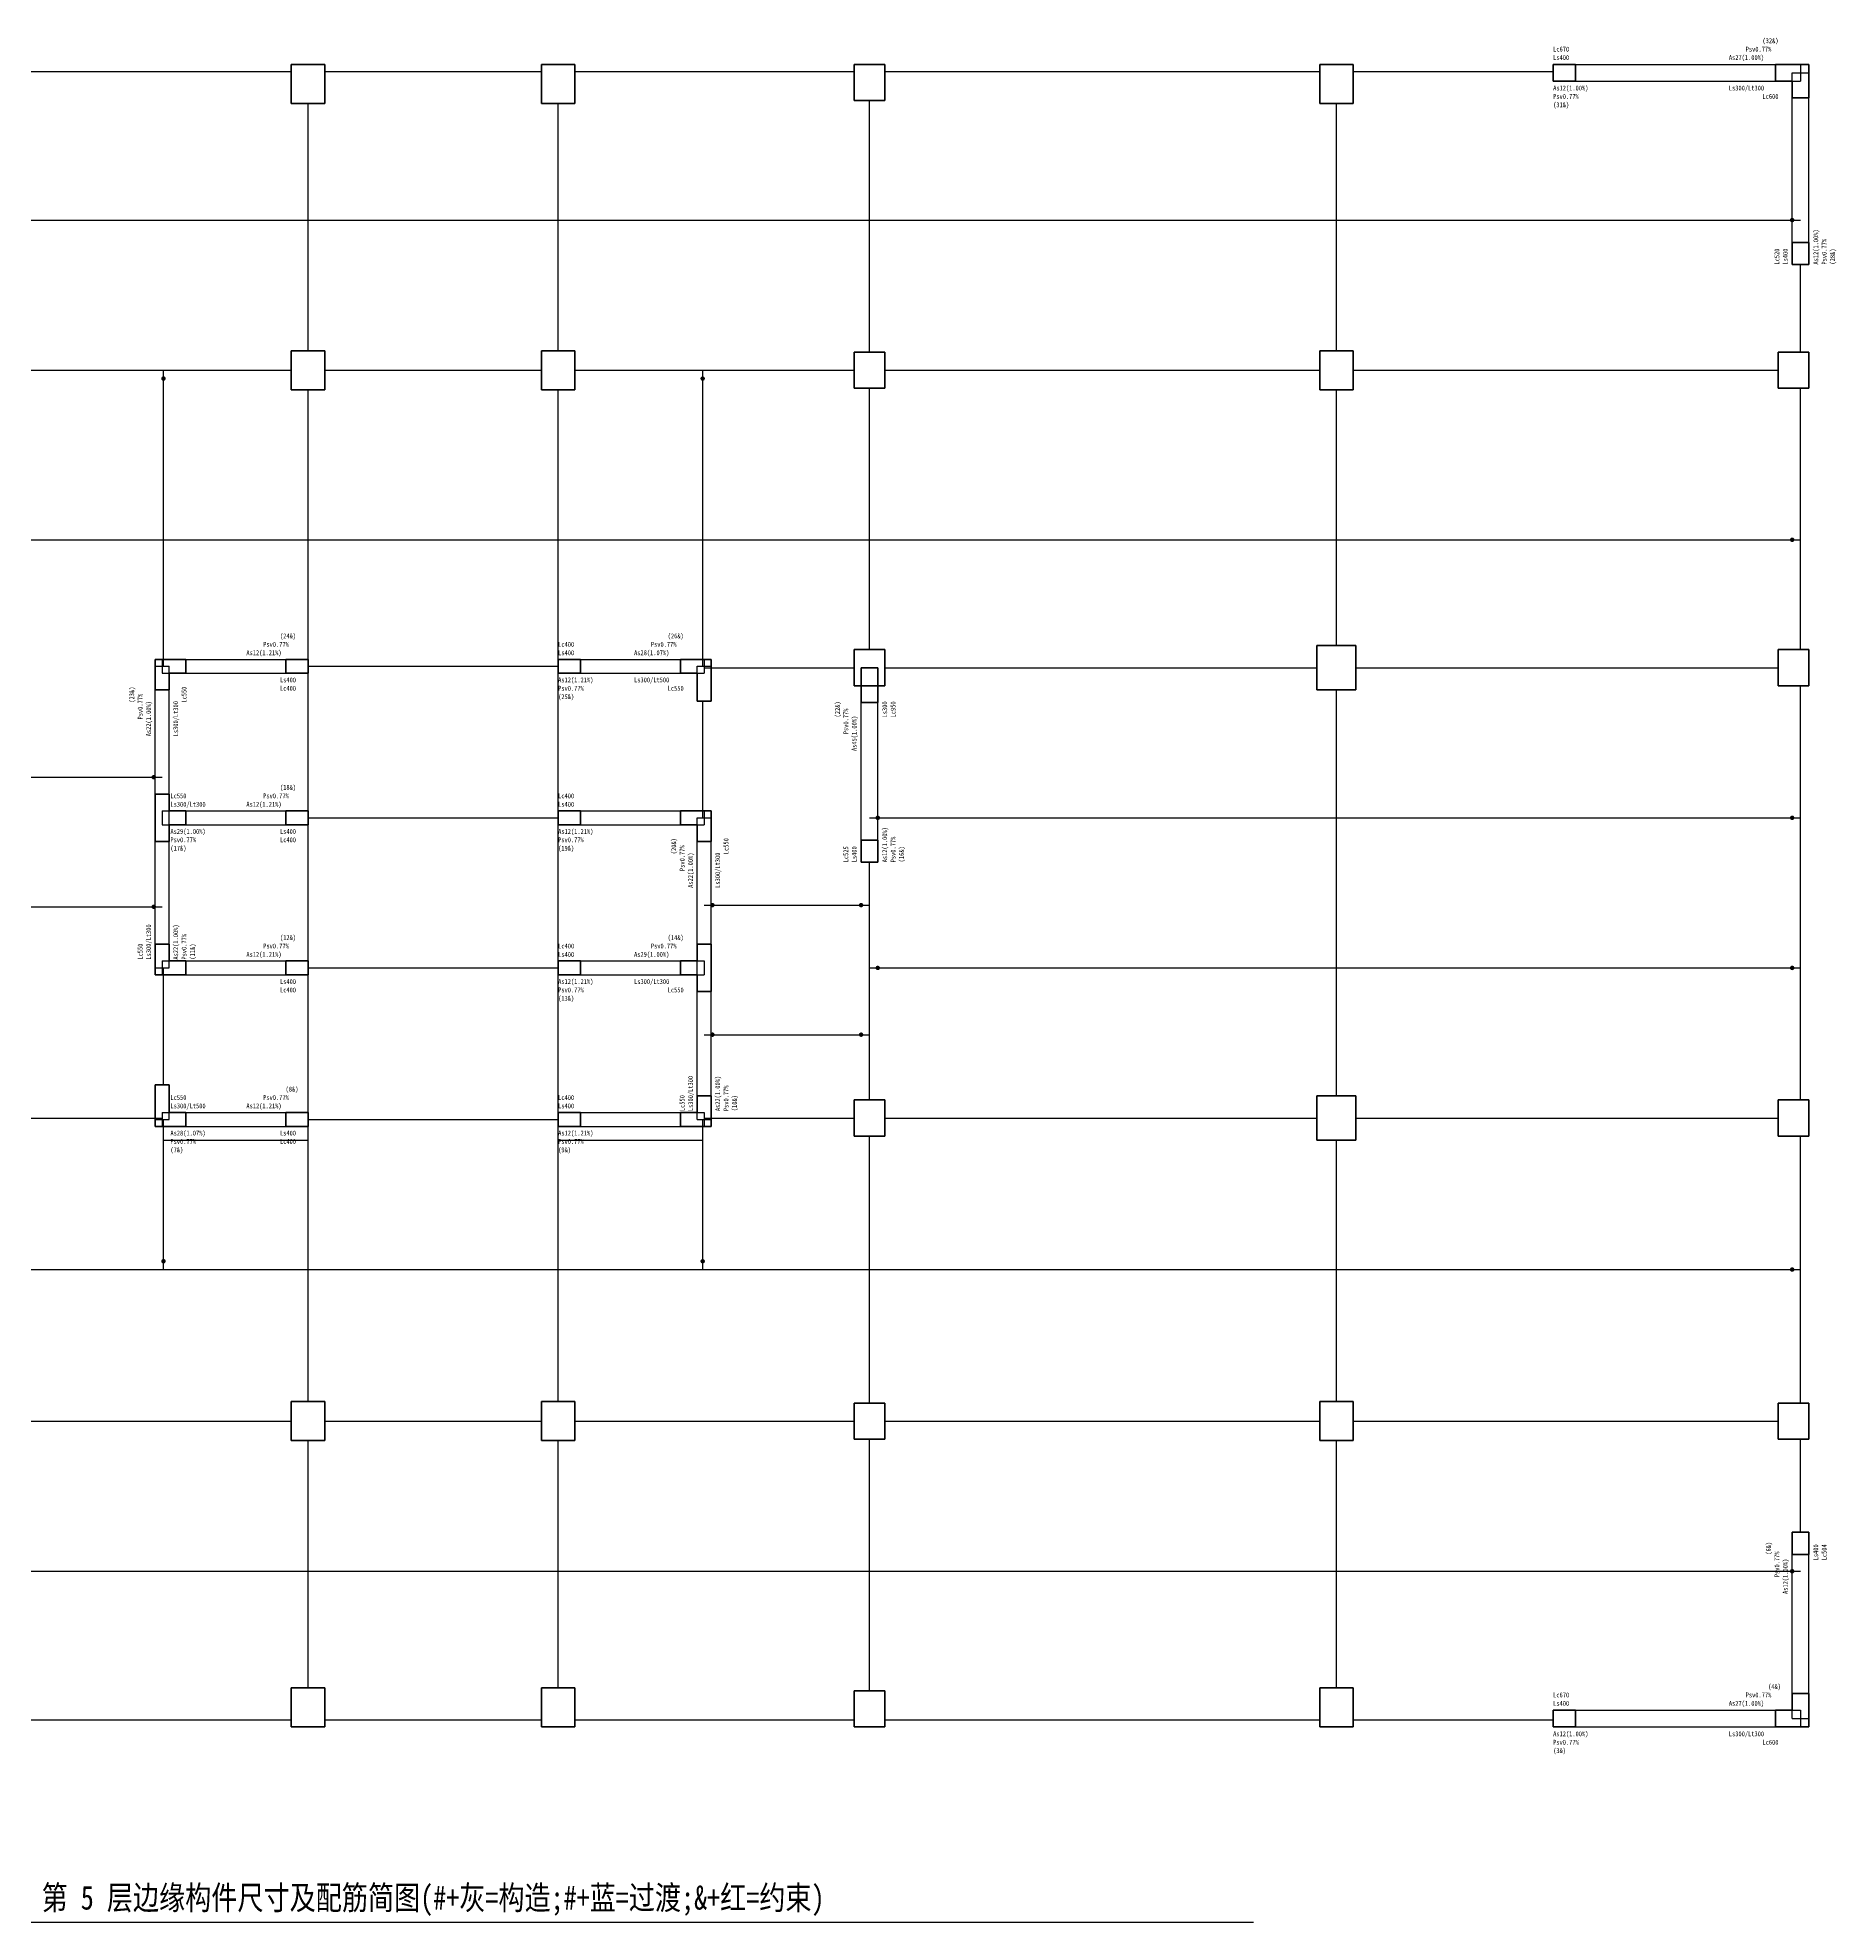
# Model space of a CAD drawing. Header units: millimetres. Extents: x -1455 to 850709, y 32926 to 221881.
# Drawn here: x 229137 to 261494, y 187986 to 221881 of the extents above; entities that cross this region are included whole.
import ezdxf
from ezdxf.enums import TextEntityAlignment as Align

# ---------------------------------------------------------------- set-up
doc = ezdxf.new("R2010")
doc.units = ezdxf.units.MM
for name, color, linetype, lineweight in [('层15100', 134, 'Continuous', 25), ('层15101', 52, 'Continuous', 25), ('层15103', 84, 'Continuous', 25), ('层15105', 6, 'Continuous', 25), ('层15200', 7, 'Continuous', 25), ('层15226', 7, 'Continuous', 25)]:
    doc.layers.add(name, color=color, linetype=linetype, lineweight=lineweight)
doc.styles.add('宋体', font='')
doc.styles.get('宋体').set_extended_font_data('宋体')

# ---------------------------------------------------------------- blocks, each defined once
blk = doc.blocks.new('5BY')
at = {"layer": '层15100'}
for p, q in [((28.675, 41.275), (33.7, 41.274)), ((34.3, 41.274), (38.2, 41.274)), ((38.8, 41.274), (43.825, 41.274)), ((44.375, 41.275), (52.2, 41.274)), ((52.8, 41.274), (56.4, 41.274)), ((34, 38.6), (34, 40.7)), ((38.5, 38.6), (38.5, 40.7)), ((44.1, 38.6), (44.1, 40.75)), ((52.5, 38.6), (52.5, 40.7)), ((28.4, 38.6), (34, 38.6)), ((34, 36.25), (34, 38.6)), ((34, 38.6), (38.5, 38.6)), ((38.5, 36.25), (38.5, 38.6)), ((38.5, 38.6), (44.1, 38.6)), ((44.1, 36.225), (44.1, 38.6)), ((44.1, 38.6), (52.5, 38.6)), ((52.5, 36.25), (52.5, 38.6)), ((52.5, 38.6), (60.85, 38.6)), ((28.675, 35.9), (31.4, 35.9)), ((31.4, 35.9), (33.7, 35.9)), ((34.3, 35.9), (38.2, 35.9)), ((38.8, 35.9), (41.1, 35.9)), ((41.1, 35.9), (43.825, 35.9)), ((44.375, 35.9), (52.2, 35.9)), ((52.8, 35.9), (60.45, 35.9)), ((34, 32.85), (34, 35.55)), ((38.5, 32.85), (38.5, 35.55)), ((44.1, 32.85), (44.1, 35.575)), ((52.5, 32.85), (52.5, 35.55)), ((60.85, 32.85), (60.85, 35.575)), ((34, 30.575), (34, 32.85)), ((38.5, 30.575), (38.5, 32.85)), ((44.1, 30.875), (44.1, 32.85)), ((52.5, 30.95), (52.5, 32.85)), ((60.85, 30.875), (60.85, 32.85)), ((34, 27.85), (34, 30.575)), ((34, 30.575), (38.5, 30.575)), ((38.5, 27.85), (38.5, 30.575)), ((44.375, 30.55), (52.15, 30.55)), ((52.85, 30.55), (60.45, 30.55)), ((60.85, 27.85), (60.85, 30.225)), ((52.5, 27.85), (52.5, 30.15)), ((28.4, 28.58), (31.375, 28.58)), ((34, 25.15), (34, 27.85)), ((34, 27.85), (38.5, 27.85)), ((38.5, 25.15), (38.5, 27.85)), ((52.5, 25.15), (52.5, 27.85)), ((60.85, 25.15), (60.85, 27.85)), ((44.1, 26.28), (44.1, 27.05)), ((44.1, 25.15), (44.1, 26.28)), ((34, 22.425), (34, 25.15)), ((34, 25.15), (38.5, 25.15)), ((38.5, 22.425), (38.5, 25.15)), ((44.1, 23.95), (44.1, 25.15)), ((52.5, 22.85), (52.5, 25.15)), ((60.85, 22.775), (60.85, 25.15)), ((44.1, 22.775), (44.1, 23.95)), ((34, 22.05), (34, 22.425)), ((34, 22.425), (38.5, 22.425)), ((38.5, 22.05), (38.5, 22.425)), ((44.375, 22.45), (52.15, 22.45)), ((52.85, 22.45), (60.45, 22.45)), ((34, 19.725), (34, 22.05)), ((38.5, 19.725), (38.5, 22.05)), ((44.1, 19.725), (44.1, 22.125)), ((52.5, 19.725), (52.5, 22.05)), ((60.85, 19.725), (60.85, 22.125)), ((34, 17.35), (34, 19.725)), ((38.5, 17.35), (38.5, 19.725)), ((44.1, 17.325), (44.1, 19.725)), ((52.5, 17.35), (52.5, 19.725)), ((60.85, 17.325), (60.85, 19.725)), ((28.675, 17), (33.7, 17)), ((34.3, 17), (38.2, 17)), ((38.8, 17), (43.825, 17)), ((44.375, 17), (52.2, 17)), ((52.8, 17), (60.45, 17)), ((34, 14.3), (34, 16.65)), ((38.5, 14.3), (38.5, 16.65)), ((44.1, 14.3), (44.1, 16.675)), ((52.5, 14.3), (52.5, 16.65)), ((28.4, 14.3), (34, 14.3)), ((34, 12.2), (34, 14.3)), ((34, 14.3), (38.5, 14.3)), ((38.5, 12.2), (38.5, 14.3)), ((38.5, 14.3), (44.1, 14.3)), ((44.1, 12.15), (44.1, 14.3)), ((44.1, 14.3), (52.5, 14.3)), ((52.5, 12.2), (52.5, 14.3)), ((52.5, 14.3), (60.85, 14.3)), ((28.675, 11.626), (33.7, 11.625)), ((34.3, 11.626), (38.2, 11.626)), ((38.8, 11.625), (43.825, 11.626)), ((44.375, 11.626), (52.2, 11.625)), ((52.8, 11.625), (56.4, 11.626))]:
    blk.add_line(p, q, dxfattribs=at)
at = {"layer": '层15100', "color": 2}
for p, q in [((60.85, 36.225), (60.85, 37.8)), ((41.125, 30.55), (43.825, 30.55)), ((41.1, 27.85), (41.1, 29.95)), ((31.399, 23.05), (31.399, 25.15)), ((28.675, 22.45), (31.375, 22.45)), ((41.125, 22.45), (43.825, 22.45)), ((60.85, 15), (60.85, 16.675))]:
    blk.add_line(p, q, dxfattribs=at)
at = {"layer": '层15100', "color": 4}
for p, q in [((31.4, 32.85), (31.4, 35.9)), ((41.1, 32.85), (41.1, 35.9)), ((28.4, 32.85), (31.4, 32.85)), ((31.399, 30.575), (31.4, 32.85)), ((31.4, 32.85), (34, 32.85)), ((34, 32.85), (38.5, 32.85)), ((38.5, 32.85), (41.1, 32.85)), ((41.1, 30.575), (41.1, 32.85)), ((41.1, 32.85), (44.1, 32.85)), ((44.1, 32.85), (52.5, 32.85)), ((52.5, 32.85), (60.85, 32.85)), ((44.1, 27.85), (52.5, 27.85)), ((52.5, 27.85), (60.85, 27.85)), ((28.4, 26.25), (31.375, 26.25)), ((41.125, 26.28), (44.1, 26.28)), ((44.1, 25.15), (52.5, 25.15)), ((52.5, 25.15), (60.85, 25.15)), ((41.125, 23.95), (44.1, 23.95)), ((31.4, 22.05), (31.399, 22.425)), ((41.1, 22.05), (41.1, 22.425)), ((31.4, 19.725), (31.4, 22.05)), ((31.4, 22.05), (34, 22.05)), ((38.5, 22.05), (41.1, 22.05)), ((41.1, 19.725), (41.1, 22.05)), ((28.4, 19.725), (31.4, 19.725)), ((31.4, 19.725), (34, 19.725)), ((34, 19.725), (38.5, 19.725)), ((38.5, 19.725), (41.1, 19.725)), ((41.1, 19.725), (44.1, 19.725)), ((44.1, 19.725), (52.5, 19.725)), ((52.5, 19.725), (60.85, 19.725))]:
    blk.add_line(p, q, dxfattribs=at)
at = {"layer": '层15100', "color": 1, "linetype": 'Continuous', "const_width": 0.04}
for points in [[(60.72, 38.6, 1), (60.68, 38.6, 1)], [(31.42, 35.75, 1), (31.38, 35.75, 1)], [(41.12, 35.75, 1), (41.08, 35.75, 1)], [(60.72, 32.85, 1), (60.68, 32.85, 1)], [(31.245, 28.58, 1), (31.205, 28.58, 1)], [(44.27, 27.85, 1), (44.23, 27.85, 1)], [(60.72, 27.85, 1), (60.68, 27.85, 1)], [(31.245, 26.25, 1), (31.205, 26.25, 1)], [(41.295, 26.28, 1), (41.255, 26.28, 1)], [(43.97, 26.28, 1), (43.93, 26.28, 1)], [(44.27, 25.15, 1), (44.23, 25.15, 1)], [(60.72, 25.15, 1), (60.68, 25.15, 1)], [(41.295, 23.95, 1), (41.255, 23.95, 1)], [(43.97, 23.95, 1), (43.93, 23.95, 1)], [(31.42, 19.875, 1), (31.38, 19.875, 1)], [(41.12, 19.875, 1), (41.08, 19.875, 1)], [(60.72, 19.725, 1), (60.68, 19.725, 1)], [(60.72, 14.3, 1), (60.68, 14.3, 1)]]:
    blk.add_lwpolyline(points, format="xyb", close=True, dxfattribs=at)
at = {"layer": '层15103'}
for p, q in [((56.4, 41.4), (60.85, 41.4)), ((56.4, 41.4), (56.4, 41.1)), ((60.85, 41.4), (60.85, 41.1)), ((56.4, 41.1), (60.85, 41.1)), ((60.7, 38.6), (60.7, 41.25)), ((60.7, 41.25), (61, 41.25)), ((61, 38.6), (61, 41.25)), ((60.7, 37.8), (60.7, 38.6)), ((61, 37.8), (61, 38.6)), ((60.7, 37.8), (61, 37.8)), ((31.25, 28.58), (31.25, 30.575)), ((31.25, 30.575), (31.5, 30.575)), ((31.375, 30.7), (34, 30.7)), ((31.375, 30.7), (31.375, 30.45)), ((31.5, 28.58), (31.5, 30.575)), ((34, 30.7), (34, 30.45)), ((38.5, 30.7), (41.125, 30.7)), ((38.5, 30.7), (38.5, 30.45)), ((41, 29.95), (41, 30.575)), ((41, 30.575), (41.25, 30.575)), ((41.125, 30.7), (41.125, 30.45)), ((41.25, 29.95), (41.25, 30.575)), ((31.375, 30.45), (34, 30.45)), ((38.5, 30.45), (41.125, 30.45)), ((43.95, 27.85), (43.95, 30.225)), ((44.25, 27.85), (44.25, 30.225)), ((41, 29.95), (41.25, 29.95)), ((31.25, 27.85), (31.25, 28.58)), ((31.5, 27.85), (31.5, 28.58)), ((31.25, 26.25), (31.25, 27.85)), ((31.375, 27.975), (34, 27.975)), ((31.375, 27.975), (31.375, 27.725)), ((31.5, 26.25), (31.5, 27.85)), ((34, 27.975), (34, 27.725)), ((38.5, 27.975), (41.125, 27.975)), ((38.5, 27.975), (38.5, 27.725)), ((41, 26.28), (41, 27.85)), ((41, 27.85), (41.25, 27.85)), ((41.125, 27.975), (41.125, 27.725)), ((41.25, 26.28), (41.25, 27.85)), ((43.95, 27.05), (43.95, 27.85)), ((44.25, 27.05), (44.25, 27.85)), ((31.375, 27.725), (34, 27.725)), ((38.5, 27.725), (41.125, 27.725)), ((43.95, 27.05), (44.25, 27.05)), ((31.25, 25.15), (31.25, 26.25)), ((31.5, 25.15), (31.5, 26.25)), ((41, 25.15), (41, 26.28)), ((41.25, 25.15), (41.25, 26.28)), ((31.25, 25.15), (31.5, 25.15)), ((31.375, 25.275), (34, 25.275)), ((31.375, 25.275), (31.375, 25.025)), ((34, 25.275), (34, 25.025)), ((38.5, 25.275), (41.125, 25.275)), ((38.5, 25.275), (38.5, 25.025)), ((41, 23.95), (41, 25.15)), ((41.125, 25.275), (41.125, 25.025)), ((41.25, 23.95), (41.25, 25.15)), ((31.375, 25.025), (34, 25.025)), ((38.5, 25.025), (41.125, 25.025)), ((41, 22.425), (41, 23.95)), ((41.25, 22.425), (41.25, 23.95)), ((31.25, 22.425), (31.25, 23.05)), ((31.25, 23.05), (31.5, 23.05)), ((31.5, 22.425), (31.5, 23.05)), ((31.25, 22.425), (31.5, 22.425)), ((31.375, 22.55), (34, 22.55)), ((31.375, 22.55), (31.375, 22.3)), ((34, 22.55), (34, 22.3)), ((38.5, 22.55), (41.125, 22.55)), ((38.5, 22.55), (38.5, 22.3)), ((41, 22.425), (41.25, 22.425)), ((41.125, 22.55), (41.125, 22.3)), ((31.375, 22.3), (34, 22.3)), ((38.5, 22.3), (41.125, 22.3)), ((60.7, 14.3), (60.7, 15)), ((60.7, 15), (61, 15)), ((61, 14.3), (61, 15)), ((60.7, 11.65), (60.7, 14.3)), ((61, 11.65), (61, 14.3)), ((56.4, 11.8), (60.85, 11.8)), ((56.4, 11.8), (56.4, 11.5)), ((60.7, 11.65), (61, 11.65)), ((60.85, 11.8), (60.85, 11.5)), ((56.4, 11.5), (60.85, 11.5))]:
    blk.add_line(p, q, dxfattribs=at)
at = {"layer": '层15200'}
blk.add_line((21.49, 7.986), (51.01, 7.986), dxfattribs=at)
at = {"layer": '层15200', "style": '宋体', "width": 0.8}
blk.add_text('第 5 层边缘构件尺寸及配筋简图(#+灰=构造;#+蓝=过渡;&+红=约束)', height=0.4305, dxfattribs=at).set_placement((36.25, 8.085), align=Align.BOTTOM_CENTER)
at = {"layer": '层15226', "style": '宋体', "width": 0.8}
for s, p in [('Lc670', (56.4, 41.631)), ('Psv0.77%', (59.864, 41.631)), ('(32&)', (60.166, 41.782)), ('Ls400', (56.4, 41.48)), ('As27(1.00%)', (59.561, 41.48)), ('As12(1.21%)', (32.891, 30.775)), ('Psv0.77%', (33.194, 30.926)), ('(24&)', (33.496, 31.077)), ('Lc400', (38.5, 30.926)), ('Ls400', (38.5, 30.775)), ('As28(1.07%)', (39.866, 30.775)), ('Psv0.77%', (40.169, 30.926)), ('(26&)', (40.471, 31.077)), ('Lc550', (31.525, 28.201)), ('Ls300/Lt300', (31.525, 28.05)), ('As12(1.21%)', (32.891, 28.05)), ('Psv0.77%', (33.194, 28.201)), ('(18&)', (33.496, 28.352)), ('Lc400', (38.5, 28.201)), ('Ls400', (38.5, 28.05)), ('As12(1.21%)', (32.891, 25.35)), ('Psv0.77%', (33.194, 25.501)), ('(12&)', (33.496, 25.652)), ('Lc400', (38.5, 25.501)), ('Ls400', (38.5, 25.35)), ('As29(1.00%)', (39.866, 25.35)), ('Psv0.77%', (40.169, 25.501)), ('(14&)', (40.471, 25.652)), ('Lc550', (31.525, 22.776)), ('Ls300/Lt500', (31.525, 22.625)), ('As12(1.21%)', (32.891, 22.625)), ('Psv0.77%', (33.194, 22.776)), ('(8&)', (33.597, 22.927)), ('Lc400', (38.5, 22.776)), ('Ls400', (38.5, 22.625)), ('(4&)', (60.267, 12.182)), ('Lc670', (56.4, 12.031)), ('Ls400', (56.4, 11.88)), ('As27(1.00%)', (59.561, 11.88)), ('Psv0.77%', (59.864, 12.031))]:
    blk.add_text(s, height=0.0882, dxfattribs=at).set_placement(p)
for s, p in [('As12(1.00%)', (56.4, 41.02)), ('Ls300/Lt300', (59.561, 41.02)), ('Psv0.77%', (56.4, 40.869)), ('(31&)', (56.4, 40.718)), ('Lc600', (60.166, 40.869)), ('Ls400', (33.496, 30.375)), ('Lc400', (33.496, 30.224)), ('As12(1.21%)', (38.5, 30.375)), ('Psv0.77%', (38.5, 30.224)), ('Ls300/Lt500', (39.866, 30.375)), ('Lc550', (40.471, 30.224)), ('(25&)', (38.5, 30.073)), ('As29(1.00%)', (31.525, 27.65)), ('Psv0.77%', (31.525, 27.499)), ('Ls400', (33.496, 27.65)), ('Lc400', (33.496, 27.499)), ('As12(1.21%)', (38.5, 27.65)), ('Psv0.77%', (38.5, 27.499)), ('(17&)', (31.525, 27.348)), ('(19&)', (38.5, 27.348)), ('Ls400', (33.496, 24.95)), ('Lc400', (33.496, 24.799)), ('As12(1.21%)', (38.5, 24.95)), ('Psv0.77%', (38.5, 24.799)), ('Ls300/Lt300', (39.866, 24.95)), ('Lc550', (40.471, 24.799)), ('(13&)', (38.5, 24.648)), ('As28(1.07%)', (31.525, 22.225)), ('Psv0.77%', (31.525, 22.074)), ('Ls400', (33.496, 22.225)), ('Lc400', (33.496, 22.074)), ('As12(1.21%)', (38.5, 22.225)), ('Psv0.77%', (38.5, 22.074)), ('(7&)', (31.525, 21.923)), ('(9&)', (38.5, 21.923)), ('As12(1.00%)', (56.4, 11.42)), ('Psv0.77%', (56.4, 11.269)), ('Ls300/Lt300', (59.561, 11.42)), ('Lc600', (60.166, 11.269)), ('(3&)', (56.4, 11.118))]:
    blk.add_text(s, height=0.0882, dxfattribs=at).set_placement(p, align=Align.TOP_LEFT)
for s, rotation, p in [('As12(1.00%)', 89.9997, (61.08, 37.8)), ('Psv0.77%', 89.9997, (61.231, 37.8)), ('(28&)', 89.9997, (61.382, 37.8)), ('Ls300/Lt300', 89.9998, (31.575, 29.316)), ('Lc550', 89.9998, (31.726, 29.921)), ('Ls300', 89.9998, (44.33, 29.656)), ('Lc950', 89.9998, (44.481, 29.656)), ('As12(1.00%)', 89.9997, (44.33, 27.05)), ('Lc550', 89.9998, (41.476, 27.196)), ('Psv0.77%', 89.9997, (44.481, 27.05)), ('(16&)', 89.9997, (44.632, 27.05)), ('Ls300/Lt300', 89.9998, (41.325, 26.591)), ('As22(1.00%)', 89.9997, (31.575, 25.3)), ('Psv0.77%', 89.9997, (31.726, 25.3)), ('(11&)', 89.9997, (31.877, 25.3)), ('As22(1.00%)', 89.9997, (41.325, 22.575)), ('Psv0.77%', 89.9997, (41.476, 22.575)), ('(10&)', 89.9997, (41.627, 22.575)), ('Ls400', 89.9998, (61.08, 14.496)), ('Lc504', 89.9998, (61.231, 14.496))]:
    blk.add_text(s, height=0.0882, rotation=rotation, dxfattribs=at).set_placement(p, align=Align.TOP_LEFT)
for s, rotation, p in [('Lc520', 89.9997, (60.469, 37.8)), ('Ls400', 89.9997, (60.62, 37.8)), ('(23&)', 89.9998, (30.873, 29.921)), ('Psv0.77%', 89.9998, (31.024, 29.619)), ('As22(1.00%)', 89.9998, (31.175, 29.316)), ('(22&)', 89.9998, (43.568, 29.656)), ('Psv0.77%', 89.9998, (43.719, 29.354)), ('As45(1.00%)', 89.9998, (43.87, 29.051)), ('(20&)', 89.9998, (40.623, 27.196)), ('Psv0.77%', 89.9998, (40.774, 26.894)), ('Lc525', 89.9997, (43.719, 27.05)), ('Ls400', 89.9997, (43.87, 27.05)), ('As22(1.00%)', 89.9998, (40.925, 26.591)), ('Ls300/Lt300', 89.9997, (31.175, 25.3)), ('Lc550', 89.9997, (31.024, 25.3)), ('Ls300/Lt300', 89.9997, (40.925, 22.575)), ('Lc550', 89.9997, (40.774, 22.575)), ('(6&)', 89.9998, (60.318, 14.597)), ('Psv0.77%', 89.9998, (60.469, 14.194)), ('As12(1.00%)', 89.9998, (60.62, 13.891))]:
    blk.add_text(s, height=0.0882, rotation=rotation, dxfattribs=at).set_placement(p)
at = {"layer": '层15101'}
mesh = blk.add_polyface(dxfattribs=at)
corners = [(33.7, 40.7), (34.3, 40.7), (34.3, 40.7), (33.7, 40.7), (34.3, 40.7), (34.3, 41.4), (34.3, 41.4), (34.3, 40.7), (34.3, 41.4), (33.7, 41.4), (33.7, 41.4), (34.3, 41.4), (33.7, 41.4), (33.7, 40.7), (33.7, 40.7), (33.7, 41.4)]
mesh.append_faces([[corners[k] for k in face] for face in [(0, 1, 2, 3), (4, 5, 6, 7), (8, 9, 10, 11), (12, 13, 14, 15)]])
mesh = blk.add_polyface(dxfattribs=at)
corners = [(38.2, 40.7), (38.8, 40.7), (38.8, 40.7), (38.2, 40.7), (38.8, 40.7), (38.8, 41.4), (38.8, 41.4), (38.8, 40.7), (38.8, 41.4), (38.2, 41.4), (38.2, 41.4), (38.8, 41.4), (38.2, 41.4), (38.2, 40.7), (38.2, 40.7), (38.2, 41.4)]
mesh.append_faces([[corners[k] for k in face] for face in [(0, 1, 2, 3), (4, 5, 6, 7), (8, 9, 10, 11), (12, 13, 14, 15)]])
mesh = blk.add_polyface(dxfattribs=at)
corners = [(43.825, 40.75), (44.375, 40.75), (44.375, 40.75), (43.825, 40.75), (44.375, 40.75), (44.375, 41.4), (44.375, 41.4), (44.375, 40.75), (44.375, 41.4), (43.825, 41.4), (43.825, 41.4), (44.375, 41.4), (43.825, 41.4), (43.825, 40.75), (43.825, 40.75), (43.825, 41.4)]
mesh.append_faces([[corners[k] for k in face] for face in [(0, 1, 2, 3), (4, 5, 6, 7), (8, 9, 10, 11), (12, 13, 14, 15)]])
mesh = blk.add_polyface(dxfattribs=at)
corners = [(52.2, 40.7), (52.8, 40.7), (52.8, 40.7), (52.2, 40.7), (52.8, 40.7), (52.8, 41.4), (52.8, 41.4), (52.8, 40.7), (52.8, 41.4), (52.2, 41.4), (52.2, 41.4), (52.8, 41.4), (52.2, 41.4), (52.2, 40.7), (52.2, 40.7), (52.2, 41.4)]
mesh.append_faces([[corners[k] for k in face] for face in [(0, 1, 2, 3), (4, 5, 6, 7), (8, 9, 10, 11), (12, 13, 14, 15)]])
mesh = blk.add_polyface(dxfattribs=at)
corners = [(33.7, 35.55), (34.3, 35.55), (34.3, 35.55), (33.7, 35.55), (34.3, 35.55), (34.3, 36.25), (34.3, 36.25), (34.3, 35.55), (34.3, 36.25), (33.7, 36.25), (33.7, 36.25), (34.3, 36.25), (33.7, 36.25), (33.7, 35.55), (33.7, 35.55), (33.7, 36.25)]
mesh.append_faces([[corners[k] for k in face] for face in [(0, 1, 2, 3), (4, 5, 6, 7), (8, 9, 10, 11), (12, 13, 14, 15)]])
mesh = blk.add_polyface(dxfattribs=at)
corners = [(38.2, 35.55), (38.8, 35.55), (38.8, 35.55), (38.2, 35.55), (38.8, 35.55), (38.8, 36.25), (38.8, 36.25), (38.8, 35.55), (38.8, 36.25), (38.2, 36.25), (38.2, 36.25), (38.8, 36.25), (38.2, 36.25), (38.2, 35.55), (38.2, 35.55), (38.2, 36.25)]
mesh.append_faces([[corners[k] for k in face] for face in [(0, 1, 2, 3), (4, 5, 6, 7), (8, 9, 10, 11), (12, 13, 14, 15)]])
mesh = blk.add_polyface(dxfattribs=at)
corners = [(43.825, 35.575), (44.375, 35.575), (44.375, 35.575), (43.825, 35.575), (44.375, 35.575), (44.375, 36.225), (44.375, 36.225), (44.375, 35.575), (44.375, 36.225), (43.825, 36.225), (43.825, 36.225), (44.375, 36.225), (43.825, 36.225), (43.825, 35.575), (43.825, 35.575), (43.825, 36.225)]
mesh.append_faces([[corners[k] for k in face] for face in [(0, 1, 2, 3), (4, 5, 6, 7), (8, 9, 10, 11), (12, 13, 14, 15)]])
mesh = blk.add_polyface(dxfattribs=at)
corners = [(52.2, 35.55), (52.8, 35.55), (52.8, 35.55), (52.2, 35.55), (52.8, 35.55), (52.8, 36.25), (52.8, 36.25), (52.8, 35.55), (52.8, 36.25), (52.2, 36.25), (52.2, 36.25), (52.8, 36.25), (52.2, 36.25), (52.2, 35.55), (52.2, 35.55), (52.2, 36.25)]
mesh.append_faces([[corners[k] for k in face] for face in [(0, 1, 2, 3), (4, 5, 6, 7), (8, 9, 10, 11), (12, 13, 14, 15)]])
mesh = blk.add_polyface(dxfattribs=at)
corners = [(60.45, 35.575), (61, 35.575), (61, 35.575), (60.45, 35.575), (61, 35.575), (61, 36.225), (61, 36.225), (61, 35.575), (61, 36.225), (60.45, 36.225), (60.45, 36.225), (61, 36.225), (60.45, 36.225), (60.45, 35.575), (60.45, 35.575), (60.45, 36.225)]
mesh.append_faces([[corners[k] for k in face] for face in [(0, 1, 2, 3), (4, 5, 6, 7), (8, 9, 10, 11), (12, 13, 14, 15)]])
mesh = blk.add_polyface(dxfattribs=at)
corners = [(43.825, 30.225), (44.375, 30.225), (44.375, 30.225), (43.825, 30.225), (44.375, 30.225), (44.375, 30.875), (44.375, 30.875), (44.375, 30.225), (44.375, 30.875), (43.825, 30.875), (43.825, 30.875), (44.375, 30.875), (43.825, 30.875), (43.825, 30.225), (43.825, 30.225), (43.825, 30.875)]
mesh.append_faces([[corners[k] for k in face] for face in [(0, 1, 2, 3), (4, 5, 6, 7), (8, 9, 10, 11), (12, 13, 14, 15)]])
mesh = blk.add_polyface(dxfattribs=at)
corners = [(52.15, 30.15), (52.85, 30.15), (52.85, 30.15), (52.15, 30.15), (52.85, 30.15), (52.85, 30.95), (52.85, 30.95), (52.85, 30.15), (52.85, 30.95), (52.15, 30.95), (52.15, 30.95), (52.85, 30.95), (52.15, 30.95), (52.15, 30.15), (52.15, 30.15), (52.15, 30.95)]
mesh.append_faces([[corners[k] for k in face] for face in [(0, 1, 2, 3), (4, 5, 6, 7), (8, 9, 10, 11), (12, 13, 14, 15)]])
mesh = blk.add_polyface(dxfattribs=at)
corners = [(60.45, 30.225), (61, 30.225), (61, 30.225), (60.45, 30.225), (61, 30.225), (61, 30.875), (61, 30.875), (61, 30.225), (61, 30.875), (60.45, 30.875), (60.45, 30.875), (61, 30.875), (60.45, 30.875), (60.45, 30.225), (60.45, 30.225), (60.45, 30.875)]
mesh.append_faces([[corners[k] for k in face] for face in [(0, 1, 2, 3), (4, 5, 6, 7), (8, 9, 10, 11), (12, 13, 14, 15)]])
mesh = blk.add_polyface(dxfattribs=at)
corners = [(43.825, 22.125), (44.375, 22.125), (44.375, 22.125), (43.825, 22.125), (44.375, 22.125), (44.375, 22.775), (44.375, 22.775), (44.375, 22.125), (44.375, 22.775), (43.825, 22.775), (43.825, 22.775), (44.375, 22.775), (43.825, 22.775), (43.825, 22.125), (43.825, 22.125), (43.825, 22.775)]
mesh.append_faces([[corners[k] for k in face] for face in [(0, 1, 2, 3), (4, 5, 6, 7), (8, 9, 10, 11), (12, 13, 14, 15)]])
mesh = blk.add_polyface(dxfattribs=at)
corners = [(52.15, 22.05), (52.85, 22.05), (52.85, 22.05), (52.15, 22.05), (52.85, 22.05), (52.85, 22.85), (52.85, 22.85), (52.85, 22.05), (52.85, 22.85), (52.15, 22.85), (52.15, 22.85), (52.85, 22.85), (52.15, 22.85), (52.15, 22.05), (52.15, 22.05), (52.15, 22.85)]
mesh.append_faces([[corners[k] for k in face] for face in [(0, 1, 2, 3), (4, 5, 6, 7), (8, 9, 10, 11), (12, 13, 14, 15)]])
mesh = blk.add_polyface(dxfattribs=at)
corners = [(60.45, 22.125), (61, 22.125), (61, 22.125), (60.45, 22.125), (61, 22.125), (61, 22.775), (61, 22.775), (61, 22.125), (61, 22.775), (60.45, 22.775), (60.45, 22.775), (61, 22.775), (60.45, 22.775), (60.45, 22.125), (60.45, 22.125), (60.45, 22.775)]
mesh.append_faces([[corners[k] for k in face] for face in [(0, 1, 2, 3), (4, 5, 6, 7), (8, 9, 10, 11), (12, 13, 14, 15)]])
mesh = blk.add_polyface(dxfattribs=at)
corners = [(33.7, 16.65), (34.3, 16.65), (34.3, 16.65), (33.7, 16.65), (34.3, 16.65), (34.3, 17.35), (34.3, 17.35), (34.3, 16.65), (34.3, 17.35), (33.7, 17.35), (33.7, 17.35), (34.3, 17.35), (33.7, 17.35), (33.7, 16.65), (33.7, 16.65), (33.7, 17.35)]
mesh.append_faces([[corners[k] for k in face] for face in [(0, 1, 2, 3), (4, 5, 6, 7), (8, 9, 10, 11), (12, 13, 14, 15)]])
mesh = blk.add_polyface(dxfattribs=at)
corners = [(38.2, 16.65), (38.8, 16.65), (38.8, 16.65), (38.2, 16.65), (38.8, 16.65), (38.8, 17.35), (38.8, 17.35), (38.8, 16.65), (38.8, 17.35), (38.2, 17.35), (38.2, 17.35), (38.8, 17.35), (38.2, 17.35), (38.2, 16.65), (38.2, 16.65), (38.2, 17.35)]
mesh.append_faces([[corners[k] for k in face] for face in [(0, 1, 2, 3), (4, 5, 6, 7), (8, 9, 10, 11), (12, 13, 14, 15)]])
mesh = blk.add_polyface(dxfattribs=at)
corners = [(43.825, 16.675), (44.375, 16.675), (44.375, 16.675), (43.825, 16.675), (44.375, 16.675), (44.375, 17.325), (44.375, 17.325), (44.375, 16.675), (44.375, 17.325), (43.825, 17.325), (43.825, 17.325), (44.375, 17.325), (43.825, 17.325), (43.825, 16.675), (43.825, 16.675), (43.825, 17.325)]
mesh.append_faces([[corners[k] for k in face] for face in [(0, 1, 2, 3), (4, 5, 6, 7), (8, 9, 10, 11), (12, 13, 14, 15)]])
mesh = blk.add_polyface(dxfattribs=at)
corners = [(52.2, 16.65), (52.8, 16.65), (52.8, 16.65), (52.2, 16.65), (52.8, 16.65), (52.8, 17.35), (52.8, 17.35), (52.8, 16.65), (52.8, 17.35), (52.2, 17.35), (52.2, 17.35), (52.8, 17.35), (52.2, 17.35), (52.2, 16.65), (52.2, 16.65), (52.2, 17.35)]
mesh.append_faces([[corners[k] for k in face] for face in [(0, 1, 2, 3), (4, 5, 6, 7), (8, 9, 10, 11), (12, 13, 14, 15)]])
mesh = blk.add_polyface(dxfattribs=at)
corners = [(60.45, 16.675), (61, 16.675), (61, 16.675), (60.45, 16.675), (61, 16.675), (61, 17.325), (61, 17.325), (61, 16.675), (61, 17.325), (60.45, 17.325), (60.45, 17.325), (61, 17.325), (60.45, 17.325), (60.45, 16.675), (60.45, 16.675), (60.45, 17.325)]
mesh.append_faces([[corners[k] for k in face] for face in [(0, 1, 2, 3), (4, 5, 6, 7), (8, 9, 10, 11), (12, 13, 14, 15)]])
mesh = blk.add_polyface(dxfattribs=at)
corners = [(33.7, 11.5), (34.3, 11.5), (34.3, 11.5), (33.7, 11.5), (34.3, 11.5), (34.3, 12.2), (34.3, 12.2), (34.3, 11.5), (34.3, 12.2), (33.7, 12.2), (33.7, 12.2), (34.3, 12.2), (33.7, 12.2), (33.7, 11.5), (33.7, 11.5), (33.7, 12.2)]
mesh.append_faces([[corners[k] for k in face] for face in [(0, 1, 2, 3), (4, 5, 6, 7), (8, 9, 10, 11), (12, 13, 14, 15)]])
mesh = blk.add_polyface(dxfattribs=at)
corners = [(38.2, 11.5), (38.8, 11.5), (38.8, 11.5), (38.2, 11.5), (38.8, 11.5), (38.8, 12.2), (38.8, 12.2), (38.8, 11.5), (38.8, 12.2), (38.2, 12.2), (38.2, 12.2), (38.8, 12.2), (38.2, 12.2), (38.2, 11.5), (38.2, 11.5), (38.2, 12.2)]
mesh.append_faces([[corners[k] for k in face] for face in [(0, 1, 2, 3), (4, 5, 6, 7), (8, 9, 10, 11), (12, 13, 14, 15)]])
mesh = blk.add_polyface(dxfattribs=at)
corners = [(43.825, 11.5), (44.375, 11.5), (44.375, 11.5), (43.825, 11.5), (44.375, 11.5), (44.375, 12.15), (44.375, 12.15), (44.375, 11.5), (44.375, 12.15), (43.825, 12.15), (43.825, 12.15), (44.375, 12.15), (43.825, 12.15), (43.825, 11.5), (43.825, 11.5), (43.825, 12.15)]
mesh.append_faces([[corners[k] for k in face] for face in [(0, 1, 2, 3), (4, 5, 6, 7), (8, 9, 10, 11), (12, 13, 14, 15)]])
mesh = blk.add_polyface(dxfattribs=at)
corners = [(52.2, 11.5), (52.8, 11.5), (52.8, 11.5), (52.2, 11.5), (52.8, 11.5), (52.8, 12.2), (52.8, 12.2), (52.8, 11.5), (52.8, 12.2), (52.2, 12.2), (52.2, 12.2), (52.8, 12.2), (52.2, 12.2), (52.2, 11.5), (52.2, 11.5), (52.2, 12.2)]
mesh.append_faces([[corners[k] for k in face] for face in [(0, 1, 2, 3), (4, 5, 6, 7), (8, 9, 10, 11), (12, 13, 14, 15)]])
at = {"layer": '层15105'}
mesh = blk.add_polyface(dxfattribs=at)
corners = [(56.8, 41.1), (56.8, 41.4), (56.8, 41.4), (56.8, 41.1), (56.8, 41.4), (56.4, 41.4), (56.4, 41.4), (56.8, 41.4), (56.4, 41.4), (56.4, 41.1), (56.4, 41.1), (56.4, 41.4), (56.4, 41.1), (56.8, 41.1), (56.8, 41.1), (56.4, 41.1)]
mesh.append_faces([[corners[k] for k in face] for face in [(0, 1, 2, 3), (4, 5, 6, 7), (8, 9, 10, 11), (12, 13, 14, 15)]])
mesh = blk.add_polyface(dxfattribs=at)
corners = [(60.4, 41.4), (60.4, 41.1), (60.4, 41.1), (60.4, 41.4), (60.4, 41.1), (60.7, 41.1), (60.7, 41.1), (60.4, 41.1), (60.7, 41.1), (60.7, 40.8), (60.7, 40.8), (60.7, 41.1), (60.7, 40.8), (61, 40.8), (61, 40.8), (60.7, 40.8), (61, 40.8), (61, 41.4), (61, 41.4), (61, 40.8), (61, 41.4), (60.4, 41.4), (60.4, 41.4), (61, 41.4)]
mesh.append_faces([[corners[k] for k in face] for face in [(0, 1, 2, 3), (4, 5, 6, 7), (8, 9, 10, 11), (12, 13, 14, 15), (16, 17, 18, 19), (20, 21, 22, 23)]])
mesh = blk.add_polyface(dxfattribs=at)
corners = [(61, 38.2), (60.7, 38.2), (60.7, 38.2), (61, 38.2), (60.7, 38.2), (60.7, 37.8), (60.7, 37.8), (60.7, 38.2), (60.7, 37.8), (61, 37.8), (61, 37.8), (60.7, 37.8), (61, 37.8), (61, 38.2), (61, 38.2), (61, 37.8)]
mesh.append_faces([[corners[k] for k in face] for face in [(0, 1, 2, 3), (4, 5, 6, 7), (8, 9, 10, 11), (12, 13, 14, 15)]])
mesh = blk.add_polyface(dxfattribs=at)
corners = [(43.825, 30.875), (43.825, 30.225), (43.825, 30.225), (43.825, 30.875), (43.825, 30.225), (44.375, 30.225), (44.375, 30.225), (43.825, 30.225), (44.375, 30.225), (44.375, 30.875), (44.375, 30.875), (44.375, 30.225), (44.375, 30.875), (43.825, 30.875), (43.825, 30.875), (44.375, 30.875)]
mesh.append_faces([[corners[k] for k in face] for face in [(0, 1, 2, 3), (4, 5, 6, 7), (8, 9, 10, 11), (12, 13, 14, 15)]])
mesh = blk.add_polyface(dxfattribs=at)
corners = [(31.25, 30.15), (31.5, 30.15), (31.5, 30.15), (31.25, 30.15), (31.5, 30.15), (31.5, 30.45), (31.5, 30.45), (31.5, 30.15), (31.5, 30.45), (31.8, 30.45), (31.8, 30.45), (31.5, 30.45), (31.8, 30.45), (31.8, 30.7), (31.8, 30.7), (31.8, 30.45), (31.8, 30.7), (31.25, 30.7), (31.25, 30.7), (31.8, 30.7), (31.25, 30.7), (31.25, 30.15), (31.25, 30.15), (31.25, 30.7)]
mesh.append_faces([[corners[k] for k in face] for face in [(0, 1, 2, 3), (4, 5, 6, 7), (8, 9, 10, 11), (12, 13, 14, 15), (16, 17, 18, 19), (20, 21, 22, 23)]])
mesh = blk.add_polyface(dxfattribs=at)
corners = [(33.6, 30.7), (33.6, 30.45), (33.6, 30.45), (33.6, 30.7), (33.6, 30.45), (34, 30.45), (34, 30.45), (33.6, 30.45), (34, 30.45), (34, 30.7), (34, 30.7), (34, 30.45), (34, 30.7), (33.6, 30.7), (33.6, 30.7), (34, 30.7)]
mesh.append_faces([[corners[k] for k in face] for face in [(0, 1, 2, 3), (4, 5, 6, 7), (8, 9, 10, 11), (12, 13, 14, 15)]])
mesh = blk.add_polyface(dxfattribs=at)
corners = [(38.9, 30.45), (38.9, 30.7), (38.9, 30.7), (38.9, 30.45), (38.9, 30.7), (38.5, 30.7), (38.5, 30.7), (38.9, 30.7), (38.5, 30.7), (38.5, 30.45), (38.5, 30.45), (38.5, 30.7), (38.5, 30.45), (38.9, 30.45), (38.9, 30.45), (38.5, 30.45)]
mesh.append_faces([[corners[k] for k in face] for face in [(0, 1, 2, 3), (4, 5, 6, 7), (8, 9, 10, 11), (12, 13, 14, 15)]])
mesh = blk.add_polyface(dxfattribs=at)
corners = [(40.7, 30.7), (40.7, 30.45), (40.7, 30.45), (40.7, 30.7), (40.7, 30.45), (41, 30.45), (41, 30.45), (40.7, 30.45), (41, 30.45), (41, 29.95), (41, 29.95), (41, 30.45), (41, 29.95), (41.25, 29.95), (41.25, 29.95), (41, 29.95), (41.25, 29.95), (41.25, 30.7), (41.25, 30.7), (41.25, 29.95), (41.25, 30.7), (40.7, 30.7), (40.7, 30.7), (41.25, 30.7)]
mesh.append_faces([[corners[k] for k in face] for face in [(0, 1, 2, 3), (4, 5, 6, 7), (8, 9, 10, 11), (12, 13, 14, 15), (16, 17, 18, 19), (20, 21, 22, 23)]])
mesh = blk.add_polyface(dxfattribs=at)
corners = [(43.95, 29.925), (44.25, 29.925), (44.25, 29.925), (43.95, 29.925), (44.25, 29.925), (44.25, 30.55), (44.25, 30.55), (44.25, 29.925), (44.25, 30.55), (43.95, 30.55), (43.95, 30.55), (44.25, 30.55), (43.95, 30.55), (43.95, 29.925), (43.95, 29.925), (43.95, 30.55)]
mesh.append_faces([[corners[k] for k in face] for face in [(0, 1, 2, 3), (4, 5, 6, 7), (8, 9, 10, 11), (12, 13, 14, 15)]])
mesh = blk.add_polyface(dxfattribs=at)
corners = [(31.8, 27.725), (31.8, 27.975), (31.8, 27.975), (31.8, 27.725), (31.8, 27.975), (31.5, 27.975), (31.5, 27.975), (31.8, 27.975), (31.5, 27.975), (31.5, 28.275), (31.5, 28.275), (31.5, 27.975), (31.5, 28.275), (31.25, 28.275), (31.25, 28.275), (31.5, 28.275), (31.25, 28.275), (31.25, 27.85), (31.25, 27.85), (31.25, 28.275), (31.25, 27.85), (31.25, 27.425), (31.25, 27.425), (31.25, 27.85), (31.25, 27.425), (31.5, 27.425), (31.5, 27.425), (31.25, 27.425), (31.5, 27.425), (31.5, 27.725), (31.5, 27.725), (31.5, 27.425), (31.5, 27.725), (31.8, 27.725), (31.8, 27.725), (31.5, 27.725)]
mesh.append_faces([[corners[k] for k in face] for face in [(0, 1, 2, 3), (4, 5, 6, 7), (8, 9, 10, 11), (12, 13, 14, 15), (16, 17, 18, 19), (20, 21, 22, 23), (24, 25, 26, 27), (28, 29, 30, 31), (32, 33, 34, 35)]])
mesh = blk.add_polyface(dxfattribs=at)
corners = [(33.6, 27.975), (33.6, 27.725), (33.6, 27.725), (33.6, 27.975), (33.6, 27.725), (34, 27.725), (34, 27.725), (33.6, 27.725), (34, 27.725), (34, 27.975), (34, 27.975), (34, 27.725), (34, 27.975), (33.6, 27.975), (33.6, 27.975), (34, 27.975)]
mesh.append_faces([[corners[k] for k in face] for face in [(0, 1, 2, 3), (4, 5, 6, 7), (8, 9, 10, 11), (12, 13, 14, 15)]])
mesh = blk.add_polyface(dxfattribs=at)
corners = [(38.9, 27.725), (38.9, 27.975), (38.9, 27.975), (38.9, 27.725), (38.9, 27.975), (38.5, 27.975), (38.5, 27.975), (38.9, 27.975), (38.5, 27.975), (38.5, 27.725), (38.5, 27.725), (38.5, 27.975), (38.5, 27.725), (38.9, 27.725), (38.9, 27.725), (38.5, 27.725)]
mesh.append_faces([[corners[k] for k in face] for face in [(0, 1, 2, 3), (4, 5, 6, 7), (8, 9, 10, 11), (12, 13, 14, 15)]])
mesh = blk.add_polyface(dxfattribs=at)
corners = [(41, 27.425), (41.25, 27.425), (41.25, 27.425), (41, 27.425), (41.25, 27.425), (41.25, 27.975), (41.25, 27.975), (41.25, 27.425), (41.25, 27.975), (40.7, 27.975), (40.7, 27.975), (41.25, 27.975), (40.7, 27.975), (40.7, 27.725), (40.7, 27.725), (40.7, 27.975), (40.7, 27.725), (41, 27.725), (41, 27.725), (40.7, 27.725), (41, 27.725), (41, 27.425), (41, 27.425), (41, 27.725)]
mesh.append_faces([[corners[k] for k in face] for face in [(0, 1, 2, 3), (4, 5, 6, 7), (8, 9, 10, 11), (12, 13, 14, 15), (16, 17, 18, 19), (20, 21, 22, 23)]])
mesh = blk.add_polyface(dxfattribs=at)
corners = [(44.25, 27.45), (43.95, 27.45), (43.95, 27.45), (44.25, 27.45), (43.95, 27.45), (43.95, 27.05), (43.95, 27.05), (43.95, 27.45), (43.95, 27.05), (44.25, 27.05), (44.25, 27.05), (43.95, 27.05), (44.25, 27.05), (44.25, 27.45), (44.25, 27.45), (44.25, 27.05)]
mesh.append_faces([[corners[k] for k in face] for face in [(0, 1, 2, 3), (4, 5, 6, 7), (8, 9, 10, 11), (12, 13, 14, 15)]])
mesh = blk.add_polyface(dxfattribs=at)
corners = [(31.5, 25.575), (31.25, 25.575), (31.25, 25.575), (31.5, 25.575), (31.25, 25.575), (31.25, 25.025), (31.25, 25.025), (31.25, 25.575), (31.25, 25.025), (31.8, 25.025), (31.8, 25.025), (31.25, 25.025), (31.8, 25.025), (31.8, 25.275), (31.8, 25.275), (31.8, 25.025), (31.8, 25.275), (31.5, 25.275), (31.5, 25.275), (31.8, 25.275), (31.5, 25.275), (31.5, 25.575), (31.5, 25.575), (31.5, 25.275)]
mesh.append_faces([[corners[k] for k in face] for face in [(0, 1, 2, 3), (4, 5, 6, 7), (8, 9, 10, 11), (12, 13, 14, 15), (16, 17, 18, 19), (20, 21, 22, 23)]])
mesh = blk.add_polyface(dxfattribs=at)
corners = [(40.7, 25.275), (40.7, 25.025), (40.7, 25.025), (40.7, 25.275), (40.7, 25.025), (41, 25.025), (41, 25.025), (40.7, 25.025), (41, 25.025), (41, 24.725), (41, 24.725), (41, 25.025), (41, 24.725), (41.25, 24.725), (41.25, 24.725), (41, 24.725), (41.25, 24.725), (41.25, 25.15), (41.25, 25.15), (41.25, 24.725), (41.25, 25.15), (41.25, 25.575), (41.25, 25.575), (41.25, 25.15), (41.25, 25.575), (41, 25.575), (41, 25.575), (41.25, 25.575), (41, 25.575), (41, 25.275), (41, 25.275), (41, 25.575), (41, 25.275), (40.7, 25.275), (40.7, 25.275), (41, 25.275)]
mesh.append_faces([[corners[k] for k in face] for face in [(0, 1, 2, 3), (4, 5, 6, 7), (8, 9, 10, 11), (12, 13, 14, 15), (16, 17, 18, 19), (20, 21, 22, 23), (24, 25, 26, 27), (28, 29, 30, 31), (32, 33, 34, 35)]])
mesh = blk.add_polyface(dxfattribs=at)
corners = [(33.6, 25.275), (33.6, 25.025), (33.6, 25.025), (33.6, 25.275), (33.6, 25.025), (34, 25.025), (34, 25.025), (33.6, 25.025), (34, 25.025), (34, 25.275), (34, 25.275), (34, 25.025), (34, 25.275), (33.6, 25.275), (33.6, 25.275), (34, 25.275)]
mesh.append_faces([[corners[k] for k in face] for face in [(0, 1, 2, 3), (4, 5, 6, 7), (8, 9, 10, 11), (12, 13, 14, 15)]])
mesh = blk.add_polyface(dxfattribs=at)
corners = [(38.9, 25.025), (38.9, 25.275), (38.9, 25.275), (38.9, 25.025), (38.9, 25.275), (38.5, 25.275), (38.5, 25.275), (38.9, 25.275), (38.5, 25.275), (38.5, 25.025), (38.5, 25.025), (38.5, 25.275), (38.5, 25.025), (38.9, 25.025), (38.9, 25.025), (38.5, 25.025)]
mesh.append_faces([[corners[k] for k in face] for face in [(0, 1, 2, 3), (4, 5, 6, 7), (8, 9, 10, 11), (12, 13, 14, 15)]])
mesh = blk.add_polyface(dxfattribs=at)
corners = [(31.8, 22.3), (31.8, 22.55), (31.8, 22.55), (31.8, 22.3), (31.8, 22.55), (31.5, 22.55), (31.5, 22.55), (31.8, 22.55), (31.5, 22.55), (31.5, 23.05), (31.5, 23.05), (31.5, 22.55), (31.5, 23.05), (31.25, 23.05), (31.25, 23.05), (31.5, 23.05), (31.25, 23.05), (31.25, 22.3), (31.25, 22.3), (31.25, 23.05), (31.25, 22.3), (31.8, 22.3), (31.8, 22.3), (31.25, 22.3)]
mesh.append_faces([[corners[k] for k in face] for face in [(0, 1, 2, 3), (4, 5, 6, 7), (8, 9, 10, 11), (12, 13, 14, 15), (16, 17, 18, 19), (20, 21, 22, 23)]])
mesh = blk.add_polyface(dxfattribs=at)
corners = [(41.25, 22.85), (41, 22.85), (41, 22.85), (41.25, 22.85), (41, 22.85), (41, 22.55), (41, 22.55), (41, 22.85), (41, 22.55), (40.7, 22.55), (40.7, 22.55), (41, 22.55), (40.7, 22.55), (40.7, 22.3), (40.7, 22.3), (40.7, 22.55), (40.7, 22.3), (41.25, 22.3), (41.25, 22.3), (40.7, 22.3), (41.25, 22.3), (41.25, 22.85), (41.25, 22.85), (41.25, 22.3)]
mesh.append_faces([[corners[k] for k in face] for face in [(0, 1, 2, 3), (4, 5, 6, 7), (8, 9, 10, 11), (12, 13, 14, 15), (16, 17, 18, 19), (20, 21, 22, 23)]])
mesh = blk.add_polyface(dxfattribs=at)
corners = [(33.6, 22.55), (33.6, 22.3), (33.6, 22.3), (33.6, 22.55), (33.6, 22.3), (34, 22.3), (34, 22.3), (33.6, 22.3), (34, 22.3), (34, 22.55), (34, 22.55), (34, 22.3), (34, 22.55), (33.6, 22.55), (33.6, 22.55), (34, 22.55)]
mesh.append_faces([[corners[k] for k in face] for face in [(0, 1, 2, 3), (4, 5, 6, 7), (8, 9, 10, 11), (12, 13, 14, 15)]])
mesh = blk.add_polyface(dxfattribs=at)
corners = [(38.9, 22.3), (38.9, 22.55), (38.9, 22.55), (38.9, 22.3), (38.9, 22.55), (38.5, 22.55), (38.5, 22.55), (38.9, 22.55), (38.5, 22.55), (38.5, 22.3), (38.5, 22.3), (38.5, 22.55), (38.5, 22.3), (38.9, 22.3), (38.9, 22.3), (38.5, 22.3)]
mesh.append_faces([[corners[k] for k in face] for face in [(0, 1, 2, 3), (4, 5, 6, 7), (8, 9, 10, 11), (12, 13, 14, 15)]])
mesh = blk.add_polyface(dxfattribs=at)
corners = [(60.7, 14.6), (61, 14.6), (61, 14.6), (60.7, 14.6), (61, 14.6), (61, 15), (61, 15), (61, 14.6), (61, 15), (60.7, 15), (60.7, 15), (61, 15), (60.7, 15), (60.7, 14.6), (60.7, 14.6), (60.7, 15)]
mesh.append_faces([[corners[k] for k in face] for face in [(0, 1, 2, 3), (4, 5, 6, 7), (8, 9, 10, 11), (12, 13, 14, 15)]])
mesh = blk.add_polyface(dxfattribs=at)
corners = [(60.4, 11.8), (60.4, 11.5), (60.4, 11.5), (60.4, 11.8), (60.4, 11.5), (61, 11.5), (61, 11.5), (60.4, 11.5), (61, 11.5), (61, 12.1), (61, 12.1), (61, 11.5), (61, 12.1), (60.7, 12.1), (60.7, 12.1), (61, 12.1), (60.7, 12.1), (60.7, 11.8), (60.7, 11.8), (60.7, 12.1), (60.7, 11.8), (60.4, 11.8), (60.4, 11.8), (60.7, 11.8)]
mesh.append_faces([[corners[k] for k in face] for face in [(0, 1, 2, 3), (4, 5, 6, 7), (8, 9, 10, 11), (12, 13, 14, 15), (16, 17, 18, 19), (20, 21, 22, 23)]])
mesh = blk.add_polyface(dxfattribs=at)
corners = [(56.8, 11.5), (56.8, 11.8), (56.8, 11.8), (56.8, 11.5), (56.8, 11.8), (56.4, 11.8), (56.4, 11.8), (56.8, 11.8), (56.4, 11.8), (56.4, 11.5), (56.4, 11.5), (56.4, 11.8), (56.4, 11.5), (56.8, 11.5), (56.8, 11.5), (56.4, 11.5)]
mesh.append_faces([[corners[k] for k in face] for face in [(0, 1, 2, 3), (4, 5, 6, 7), (8, 9, 10, 11), (12, 13, 14, 15)]])

msp = doc.modelspace()

# ---------------------------------------------------------------- block references
at = {"xscale": 1000, "yscale": 1000, "zscale": 1000}
msp.add_blockref('5BY', (200000, 180000), dxfattribs=at)

doc.saveas('drawing.dxf')
